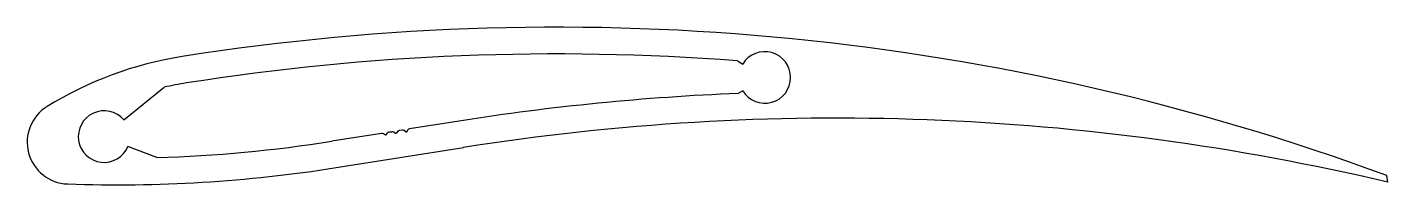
# Model space of a CAD drawing. Extents: x -63 to 67, y 0 to 15.
import ezdxf

# ---------------------------------------------------------------- set-up
doc = ezdxf.new("R2010")
doc.units = 0
doc.layers.get('0').update_dxf_attribs({"linetype": 'CONTINUOUS'})

msp = doc.modelspace()

# ---------------------------------------------------------------- linework, layer by layer
at = {"color": 7}
for p, q in [((4.91, 11.94), (5.43, 11.64)), ((-53.42, 6.33), (-49.58, 9.44)), ((5.43, 9.1), (4.98, 8.85)), ((-27.93, 5.21), (-28.22, 5.16)), ((-28.22, 5.16), (-27.93, 5.21)), ((-27.93, 5.21), (-28.22, 5.16)), ((-28.22, 5.16), (-27.93, 5.21)), ((-27.93, 5.21), (-28.22, 5.16)), ((-27.4, 5.22), (-27.54, 5.03)), ((-26.95, 5.37), (-27.24, 5.32)), ((-26.56, 5.18), (-26.76, 5.32)), ((-26.41, 5.38), (-26.55, 5.18)), ((-21.54, 6.22), (-26.25, 5.48)), ((-28.92, 5.05), (-33.63, 4.31)), ((-28.92, 5.05), (-28.92, 5.05)), ((-28.54, 4.87), (-28.74, 5.01)), ((-28.39, 5.06), (-28.53, 4.87)), ((-27.55, 5.02), (-27.75, 5.17)), ((-50.27, 2.77), (-53.02, 3.82)), ((-33.24, 1.8), (-21.14, 3.71)), ((66.74, 0.42), (66.64, 1.04))]:
    msp.add_line(p, q, dxfattribs=at)
for centre, radius, start, end in [((-12.31, -212.98), 228.12, 69.7526, 98.9662), ((-42.42, -22.14), 34.92, 98.9662, 121.5956), ((-12.31, -212.98), 225.58, 85.6223, 98.9662), ((7.52, 10.37), 2.45, 211.189, 148.7434), ((-42.42, -22.14), 32.38, 98.9662, 102.7759), ((14.41, -221.62), 230.66, 92.3435, 98.9662), ((-58.63, 4.22), 3.97, 121.6986, 268.2025), ((-55.29, 4.75), 2.45, 40.189, 337.7434), ((14.41, -221.62), 228.12, 76.7399, 98.9662), ((-27.9, 4.96), 0.25, 53.9662, 98.9662), ((-27.2, 5.07), 0.25, 98.9662, 143.9662), ((-26.91, 5.12), 0.25, 53.9662, 98.9662), ((-26.56, 5.19), 0.008, 233.9662, 323.9662), ((-26.21, 5.23), 0.25, 98.9662, 143.9662), ((-54.02, 133.52), 130.81, 271.642, 278.9662), ((-28.88, 4.81), 0.25, 53.9662, 98.9662), ((-28.54, 4.87), 0.008, 233.9662, 323.9662), ((-28.18, 4.92), 0.25, 98.9662, 143.9662), ((-27.55, 5.03), 0.008, 233.9662, 323.9662), ((-54.02, 133.52), 133.35, 267.9666, 278.9662)]:
    msp.add_arc(centre, radius, start, end, dxfattribs=at)

doc.saveas('drawing.dxf')
